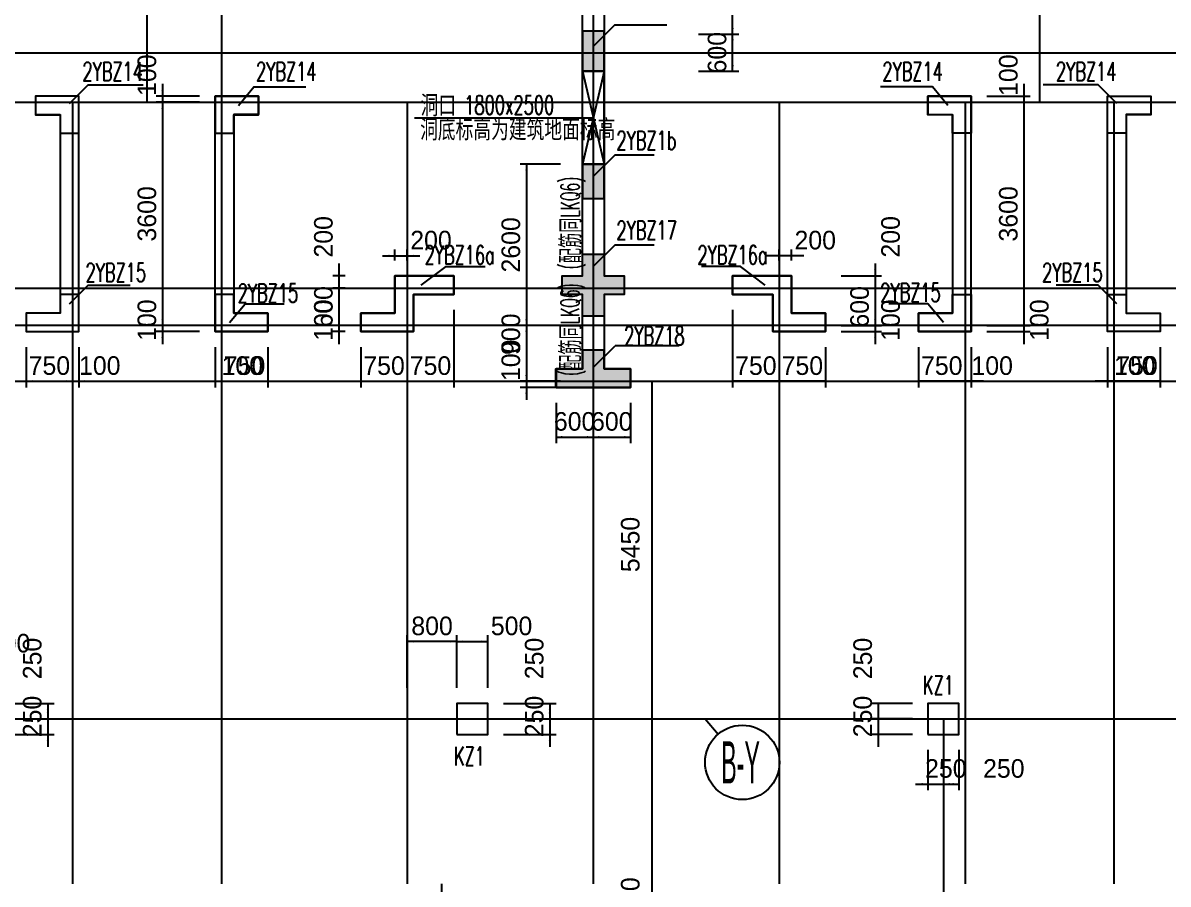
# Model space of a CAD drawing. Extents: x 387171 to 699106, y 11966 to 245688.
# Drawn here: x 556306 to 574785, y 210424 to 224318 of the extents above; entities that cross this region are included whole.
import ezdxf

# ---------------------------------------------------------------- set-up
doc = ezdxf.new("R2010")
doc.units = 0
doc.header["$LTSCALE"] = 100
doc.header["$MEASUREMENT"] = 0
for name, color, linetype in [('b边缘构件', 235, 'Continuous'), ('COLU', 7, 'Continuous'), ('DIM', 3, 'Continuous'), ('DOTE', 253, 'Continuous'), ('L-AXIS', 3, 'Continuous'), ('NUM', 7, 'Continuous'), ('Q-TEXT', 2, 'Continuous'), ('wall-主楼', 2, 'Continuous'), ('wall-开洞', 5, 'Continuous'), ('Y阴影', 254, 'Continuous'), ('剪力墙开洞', 5, 'Continuous'), ('小尺寸', 4, 'Continuous'), ('边缘构件标注', 1, 'Continuous')]:
    doc.layers.add(name, color=color, linetype=linetype)
doc.styles.add('hztxt', font='hztxt')
doc.styles.get("Standard").update_dxf_attribs({"font": 'standard'})
doc.dimstyles.get("Standard").update_dxf_attribs({"dimtxt": 300, "dimasz": 100, "dimexe": 100, "dimexo": 250, "dimgap": 100, "dimtad": 0, "dimtoh": 1, "dimdec": 0, "dimdsep": 46, "dimcen": 0.09, "dimclrt": 7, "dimadec": 0, "dimazin": 0, "dimtfac": 1, "dimtdec": 4, "dimtofl": 0, "dimtmove": 0, "dimatfit": 3, "dimfxl": 1, "dimtolj": 1, "dimtzin": 0, "dimarcsym": 0})

# ---------------------------------------------------------------- blocks, each defined once
blk = doc.blocks.new('*D814')
at = {"layer": 'L-AXIS', "color": 0, "linetype": 'ByBlock', "lineweight": -2}
for p, q in [((565446, 213088), (566558, 213088)), ((566458, 207088), (566458, 213088)), ((565446, 207088), (566558, 207088))]:
    blk.add_line(p, q, dxfattribs=at)
for points in [[(566458, 213088), (566474, 212988), (566441, 212988)], [(566458, 207088), (566441, 207188), (566474, 207188)]]:
    blk.add_solid(points, dxfattribs=at)
at = {"layer": 'L-AXIS', "color": 7, "linetype": 'Continuous', "lineweight": -2, "insert": (566108, 210088), "char_height": 300, "width": 770, "attachment_point": 5, "rotation": 90, "style": 'hztxt'}
blk.add_mtext('6000', dxfattribs=at)
blk = doc.blocks.new('_AXISO')
blk.add_circle((0, 0), 0.5)
blk = doc.blocks.new('*D404')
at = {"layer": 'L-AXIS', "color": 0, "linetype": 'ByBlock', "lineweight": -2}
for p, q in [((565446, 218538), (566558, 218538)), ((566458, 213088), (566458, 218538)), ((565446, 213088), (566558, 213088))]:
    blk.add_line(p, q, dxfattribs=at)
for points in [[(566458, 218538), (566474, 218438), (566441, 218438)], [(566458, 213088), (566441, 213188), (566474, 213188)]]:
    blk.add_solid(points, dxfattribs=at)
at = {"layer": 'L-AXIS', "color": 7, "linetype": 'Continuous', "lineweight": -2, "insert": (566108, 215903), "char_height": 300, "width": 785, "attachment_point": 5, "rotation": 90, "style": 'hztxt'}
blk.add_mtext('5450', dxfattribs=at)
blk = doc.blocks.new('*D2454')
at = {"layer": '小尺寸', "color": 0, "linetype": 'ByBlock', "lineweight": -2}
for p, q in [((564980, 222037), (564330, 222037)), ((564430, 222037), (564430, 219437)), ((564980, 219437), (564330, 219437))]:
    blk.add_line(p, q, dxfattribs=at)
for points in [[(564430, 222037), (564446, 221937), (564413, 221937)], [(564430, 219437), (564413, 219537), (564446, 219537)]]:
    blk.add_solid(points, dxfattribs=at)
at = {"layer": '小尺寸', "color": 7, "linetype": 'Continuous', "lineweight": -2, "insert": (564180, 220737), "char_height": 300, "width": 775, "attachment_point": 5, "rotation": 90, "style": 'hztxt'}
blk.add_mtext('2600', dxfattribs=at)
blk = doc.blocks.new('*D2023')
at = {"layer": '小尺寸', "color": 0, "linetype": 'ByBlock', "lineweight": -2}
for p, q in [((564980, 219437), (564330, 219437)), ((564430, 219437), (564430, 218537)), ((564980, 218537), (564330, 218537))]:
    blk.add_line(p, q, dxfattribs=at)
for points in [[(564430, 219437), (564446, 219337), (564413, 219337)], [(564430, 218537), (564413, 218637), (564446, 218637)]]:
    blk.add_solid(points, dxfattribs=at)
at = {"layer": '小尺寸', "color": 7, "linetype": 'Continuous', "lineweight": -2, "insert": (564180, 219295), "char_height": 300, "width": 556.67, "attachment_point": 5, "rotation": 90, "style": 'hztxt'}
blk.add_mtext('900', dxfattribs=at)
blk = doc.blocks.new('*D1569')
at = {"layer": '小尺寸', "color": 0, "linetype": 'ByBlock', "lineweight": -2}
for p, q in [((564908, 218187), (564908, 217537)), ((565508, 218187), (565508, 217537)), ((564908, 217637), (565508, 217637))]:
    blk.add_line(p, q, dxfattribs=at)
for points in [[(564908, 217637), (565008, 217654), (565008, 217620)], [(565508, 217637), (565408, 217620), (565408, 217654)]]:
    blk.add_solid(points, dxfattribs=at)
at = {"layer": '小尺寸', "color": 7, "linetype": 'Continuous', "lineweight": -2, "insert": (565208, 217887), "char_height": 300, "width": 556.67, "attachment_point": 5, "style": 'hztxt'}
blk.add_mtext('600', dxfattribs=at)
blk = doc.blocks.new('*D2750')
at = {"layer": '小尺寸', "color": 0, "linetype": 'ByBlock', "lineweight": -2}
for p, q in [((565508, 218187), (565508, 217537)), ((566108, 218187), (566108, 217537)), ((565508, 217637), (566108, 217637))]:
    blk.add_line(p, q, dxfattribs=at)
for points in [[(565508, 217637), (565608, 217654), (565608, 217620)], [(566108, 217637), (566008, 217620), (566008, 217654)]]:
    blk.add_solid(points, dxfattribs=at)
at = {"layer": '小尺寸', "color": 7, "linetype": 'Continuous', "lineweight": -2, "insert": (565808, 217887), "char_height": 300, "width": 556.67, "attachment_point": 5, "style": 'hztxt'}
blk.add_mtext('600', dxfattribs=at)
blk = doc.blocks.new('*D27')
at = {"layer": '小尺寸', "color": 0, "linetype": 'ByBlock', "lineweight": -2}
for p, q in [((567208, 224137), (567858, 224137)), ((567758, 223537), (567758, 224137)), ((567208, 223537), (567858, 223537))]:
    blk.add_line(p, q, dxfattribs=at)
for points in [[(567758, 224137), (567775, 224037), (567741, 224037)], [(567758, 223537), (567741, 223637), (567775, 223637)]]:
    blk.add_solid(points, dxfattribs=at)
at = {"layer": '小尺寸', "color": 7, "linetype": 'Continuous', "lineweight": -2, "insert": (567508, 223837), "char_height": 300, "width": 556.67, "attachment_point": 5, "rotation": 90, "style": 'hztxt'}
blk.add_mtext('600', dxfattribs=at)
blk = doc.blocks.new('*D2996')
at = {"layer": '小尺寸', "color": 0, "linetype": 'ByBlock', "lineweight": -2}
for p, q in [((567208, 227437), (567858, 227437)), ((567758, 224137), (567758, 227437)), ((567208, 224137), (567858, 224137))]:
    blk.add_line(p, q, dxfattribs=at)
for points in [[(567758, 227437), (567775, 227337), (567741, 227337)], [(567758, 224137), (567741, 224237), (567775, 224237)]]:
    blk.add_solid(points, dxfattribs=at)
at = {"layer": '小尺寸', "color": 7, "linetype": 'Continuous', "lineweight": -2, "insert": (567508, 225787), "char_height": 300, "width": 780, "attachment_point": 5, "rotation": 90, "style": 'hztxt'}
blk.add_mtext('3300', dxfattribs=at)
blk = doc.blocks.new('*D2554')
at = {"layer": '小尺寸', "color": 0, "linetype": 'ByBlock', "lineweight": -2}
for p, q in [((561406, 220437), (561406, 219837)), ((561508, 220237), (561306, 220237)), ((561508, 220037), (561306, 220037))]:
    blk.add_line(p, q, dxfattribs=at)
for points in [[(561406, 220237), (561389, 220337), (561423, 220337)], [(561406, 220037), (561423, 219937), (561389, 219937)]]:
    blk.add_solid(points, dxfattribs=at)
at = {"layer": '小尺寸', "color": 7, "linetype": 'Continuous', "lineweight": -2, "insert": (561156, 220867), "char_height": 300, "width": 566.67, "attachment_point": 5, "rotation": 90, "style": 'hztxt'}
blk.add_mtext('200', dxfattribs=at)
blk = doc.blocks.new('*D2136')
at = {"layer": '小尺寸', "color": 0, "linetype": 'ByBlock', "lineweight": -2}
for p, q in [((561406, 219637), (561406, 219137)), ((561508, 219437), (561306, 219437)), ((561508, 219337), (561306, 219337))]:
    blk.add_line(p, q, dxfattribs=at)
for points in [[(561406, 219437), (561389, 219537), (561423, 219537)], [(561406, 219337), (561423, 219237), (561389, 219237)]]:
    blk.add_solid(points, dxfattribs=at)
at = {"layer": '小尺寸', "color": 7, "linetype": 'Continuous', "lineweight": -2, "insert": (561156, 219523), "char_height": 300, "width": 476.67, "attachment_point": 5, "rotation": 90, "style": 'hztxt'}
blk.add_mtext('100', dxfattribs=at)
blk = doc.blocks.new('*D907')
at = {"layer": '小尺寸', "color": 0, "linetype": 'ByBlock', "lineweight": -2}
for p, q in [((558558, 223337), (558558, 222837)), ((559158, 223137), (558458, 223137)), ((559158, 223037), (558458, 223037))]:
    blk.add_line(p, q, dxfattribs=at)
for points in [[(558558, 223137), (558541, 223237), (558575, 223237)], [(558558, 223037), (558575, 222937), (558541, 222937)]]:
    blk.add_solid(points, dxfattribs=at)
at = {"layer": '小尺寸', "color": 7, "linetype": 'Continuous', "lineweight": -2, "insert": (558308, 223475), "char_height": 300, "width": 476.67, "attachment_point": 5, "rotation": 90, "style": 'hztxt'}
blk.add_mtext('100', dxfattribs=at)
blk = doc.blocks.new('*D822')
at = {"layer": '小尺寸', "color": 0, "linetype": 'ByBlock', "lineweight": -2}
for p, q in [((558558, 219637), (558558, 219137)), ((559158, 219437), (558458, 219437)), ((559158, 219337), (558458, 219337))]:
    blk.add_line(p, q, dxfattribs=at)
for points in [[(558558, 219437), (558541, 219537), (558575, 219537)], [(558558, 219337), (558575, 219237), (558541, 219237)]]:
    blk.add_solid(points, dxfattribs=at)
at = {"layer": '小尺寸', "color": 7, "linetype": 'Continuous', "lineweight": -2, "insert": (558308, 219523), "char_height": 300, "width": 476.67, "attachment_point": 5, "rotation": 90, "style": 'hztxt'}
blk.add_mtext('100', dxfattribs=at)
blk = doc.blocks.new('*D1503')
at = {"layer": '小尺寸', "color": 0, "linetype": 'ByBlock', "lineweight": -2}
for p, q in [((562308, 220487), (562308, 220662)), ((562508, 220487), (562508, 220662)), ((562108, 220562), (562708, 220562))]:
    blk.add_line(p, q, dxfattribs=at)
for points in [[(562308, 220562), (562208, 220545), (562208, 220578)], [(562508, 220562), (562608, 220578), (562608, 220545)]]:
    blk.add_solid(points, dxfattribs=at)
at = {"layer": '小尺寸', "color": 7, "linetype": 'Continuous', "lineweight": -2, "insert": (562891, 220812), "char_height": 300, "width": 566.67, "attachment_point": 5, "rotation": 360, "style": 'hztxt'}
blk.add_mtext('200', dxfattribs=at)
blk = doc.blocks.new('*D974')
at = {"layer": '小尺寸', "color": 0, "linetype": 'ByBlock', "lineweight": -2}
for p, q in [((559158, 223037), (558458, 223037)), ((558558, 223037), (558558, 219437)), ((559158, 219437), (558458, 219437))]:
    blk.add_line(p, q, dxfattribs=at)
for points in [[(558558, 223037), (558575, 222937), (558541, 222937)], [(558558, 219437), (558541, 219537), (558575, 219537)]]:
    blk.add_solid(points, dxfattribs=at)
at = {"layer": '小尺寸', "color": 7, "linetype": 'Continuous', "lineweight": -2, "insert": (558308, 221237), "char_height": 300, "width": 775, "attachment_point": 5, "rotation": 90, "style": 'hztxt'}
blk.add_mtext('3600', dxfattribs=at)
blk = doc.blocks.new('*D118')
at = {"layer": '小尺寸', "color": 0, "linetype": 'ByBlock', "lineweight": -2}
for p, q in [((564430, 218737), (564430, 218237)), ((564980, 218537), (564330, 218537)), ((564980, 218437), (564330, 218437))]:
    blk.add_line(p, q, dxfattribs=at)
for points in [[(564430, 218537), (564413, 218637), (564446, 218637)], [(564430, 218437), (564446, 218337), (564413, 218337)]]:
    blk.add_solid(points, dxfattribs=at)
at = {"layer": '小尺寸', "color": 7, "linetype": 'Continuous', "lineweight": -2, "insert": (564180, 218875), "char_height": 300, "width": 476.67, "attachment_point": 5, "rotation": 90, "style": 'hztxt'}
blk.add_mtext('100', dxfattribs=at)
blk = doc.blocks.new('*D2190')
at = {"layer": '小尺寸', "color": 0, "linetype": 'ByBlock', "lineweight": -2}
for p, q in [((561508, 220037), (561306, 220037)), ((561406, 220037), (561406, 219437)), ((561508, 219437), (561306, 219437))]:
    blk.add_line(p, q, dxfattribs=at)
for points in [[(561406, 220037), (561423, 219937), (561389, 219937)], [(561406, 219437), (561389, 219537), (561423, 219537)]]:
    blk.add_solid(points, dxfattribs=at)
at = {"layer": '小尺寸', "color": 7, "linetype": 'Continuous', "lineweight": -2, "insert": (561156, 219737), "char_height": 300, "width": 556.67, "attachment_point": 5, "rotation": 90, "style": 'hztxt'}
blk.add_mtext('600', dxfattribs=at)
blk = doc.blocks.new('*D1033')
at = {"layer": '小尺寸', "color": 0, "linetype": 'ByBlock', "lineweight": -2}
for p, q in [((560258, 219087), (560258, 218437)), ((559508, 218944), (559508, 218437)), ((559508, 218537), (560258, 218537))]:
    blk.add_line(p, q, dxfattribs=at)
for points in [[(559508, 218537), (559608, 218554), (559608, 218520)], [(560258, 218537), (560158, 218520), (560158, 218554)]]:
    blk.add_solid(points, dxfattribs=at)
at = {"layer": '小尺寸', "color": 7, "linetype": 'Continuous', "lineweight": -2, "insert": (559883, 218787), "char_height": 300, "width": 566.67, "attachment_point": 5, "rotation": 360, "style": 'hztxt'}
blk.add_mtext('750', dxfattribs=at)
blk = doc.blocks.new('*D608')
at = {"layer": '小尺寸', "color": 0, "linetype": 'ByBlock', "lineweight": -2}
for p, q in [((556358, 219087), (556358, 218438)), ((557108, 218957), (557108, 218438)), ((556358, 218538), (557108, 218538))]:
    blk.add_line(p, q, dxfattribs=at)
for points in [[(556358, 218538), (556458, 218555), (556458, 218521)], [(557108, 218538), (557008, 218521), (557008, 218555)]]:
    blk.add_solid(points, dxfattribs=at)
at = {"layer": '小尺寸', "color": 7, "linetype": 'Continuous', "lineweight": -2, "insert": (556733, 218788), "char_height": 300, "width": 566.67, "attachment_point": 5, "rotation": 360, "style": 'hztxt'}
blk.add_mtext('750', dxfattribs=at)
blk = doc.blocks.new('*D569')
at = {"layer": '小尺寸', "color": 0, "linetype": 'ByBlock', "lineweight": -2}
for p, q in [((557208, 219087), (557208, 218438)), ((557108, 218957), (557108, 218438)), ((556908, 218538), (557408, 218538))]:
    blk.add_line(p, q, dxfattribs=at)
for points in [[(557108, 218538), (557008, 218521), (557008, 218555)], [(557208, 218538), (557308, 218555), (557308, 218521)]]:
    blk.add_solid(points, dxfattribs=at)
at = {"layer": '小尺寸', "color": 7, "linetype": 'Continuous', "lineweight": -2, "insert": (557546, 218788), "char_height": 300, "width": 476.67, "attachment_point": 5, "rotation": 360, "style": 'hztxt'}
blk.add_mtext('100', dxfattribs=at)
blk = doc.blocks.new('*D147')
at = {"layer": '小尺寸', "color": 0, "linetype": 'ByBlock', "lineweight": -2}
for p, q in [((559408, 219087), (559408, 218437)), ((559208, 218537), (559708, 218537)), ((559508, 218563), (559508, 218437))]:
    blk.add_line(p, q, dxfattribs=at)
for points in [[(559408, 218537), (559308, 218520), (559308, 218553)], [(559508, 218537), (559608, 218553), (559608, 218520)]]:
    blk.add_solid(points, dxfattribs=at)
at = {"layer": '小尺寸', "color": 7, "linetype": 'Continuous', "lineweight": -2, "insert": (559846, 218787), "char_height": 300, "width": 476.67, "attachment_point": 5, "rotation": 360, "style": 'hztxt'}
blk.add_mtext('100', dxfattribs=at)
blk = doc.blocks.new('*D2278')
at = {"layer": '小尺寸', "color": 0, "linetype": 'ByBlock', "lineweight": -2}
for p, q in [((562508, 219787), (562508, 218437)), ((561758, 219087), (561758, 218437)), ((561758, 218537), (562508, 218537))]:
    blk.add_line(p, q, dxfattribs=at)
for points in [[(561758, 218537), (561858, 218553), (561858, 218520)], [(562508, 218537), (562408, 218520), (562408, 218553)]]:
    blk.add_solid(points, dxfattribs=at)
at = {"layer": '小尺寸', "color": 7, "linetype": 'Continuous', "lineweight": -2, "insert": (562133, 218787), "char_height": 300, "width": 566.67, "attachment_point": 5, "rotation": 360, "style": 'hztxt'}
blk.add_mtext('750', dxfattribs=at)
blk = doc.blocks.new('*D1838')
at = {"layer": '小尺寸', "color": 0, "linetype": 'ByBlock', "lineweight": -2}
for p, q in [((562508, 219787), (562508, 218437)), ((563258, 219687), (563258, 218437)), ((562508, 218537), (563258, 218537))]:
    blk.add_line(p, q, dxfattribs=at)
for points in [[(562508, 218537), (562608, 218553), (562608, 218520)], [(563258, 218537), (563158, 218520), (563158, 218553)]]:
    blk.add_solid(points, dxfattribs=at)
at = {"layer": '小尺寸', "color": 7, "linetype": 'Continuous', "lineweight": -2, "insert": (562883, 218787), "char_height": 300, "width": 566.67, "attachment_point": 5, "rotation": 360, "style": 'hztxt'}
blk.add_mtext('750', dxfattribs=at)
blk = doc.blocks.new('*D2818')
at = {"layer": '小尺寸', "color": 0, "linetype": 'ByBlock', "lineweight": -2}
for p, q in [((570058, 220437), (570058, 219837)), ((569508, 220237), (570158, 220237)), ((569508, 220037), (570158, 220037))]:
    blk.add_line(p, q, dxfattribs=at)
for points in [[(570058, 220237), (570041, 220337), (570075, 220337)], [(570058, 220037), (570075, 219937), (570041, 219937)]]:
    blk.add_solid(points, dxfattribs=at)
at = {"layer": '小尺寸', "color": 7, "linetype": 'Continuous', "lineweight": -2, "insert": (570308, 220867), "char_height": 300, "width": 566.67, "attachment_point": 5, "rotation": 90, "style": 'hztxt'}
blk.add_mtext('200', dxfattribs=at)
blk = doc.blocks.new('*D2416')
at = {"layer": '小尺寸', "color": 0, "linetype": 'ByBlock', "lineweight": -2}
for p, q in [((570058, 219637), (570058, 219137)), ((569508, 219437), (570158, 219437)), ((569508, 219337), (570158, 219337))]:
    blk.add_line(p, q, dxfattribs=at)
for points in [[(570058, 219437), (570041, 219537), (570075, 219537)], [(570058, 219337), (570075, 219237), (570041, 219237)]]:
    blk.add_solid(points, dxfattribs=at)
at = {"layer": '小尺寸', "color": 7, "linetype": 'Continuous', "lineweight": -2, "insert": (570308, 219523), "char_height": 300, "width": 476.67, "attachment_point": 5, "rotation": 90, "style": 'hztxt'}
blk.add_mtext('100', dxfattribs=at)
blk = doc.blocks.new('*D2743')
at = {"layer": '小尺寸', "color": 0, "linetype": 'ByBlock', "lineweight": -2}
for p, q in [((572458, 223337), (572458, 222837)), ((571858, 223137), (572558, 223137)), ((571858, 223037), (572558, 223037))]:
    blk.add_line(p, q, dxfattribs=at)
for points in [[(572458, 223137), (572441, 223237), (572475, 223237)], [(572458, 223037), (572475, 222937), (572441, 222937)]]:
    blk.add_solid(points, dxfattribs=at)
at = {"layer": '小尺寸', "color": 7, "linetype": 'Continuous', "lineweight": -2, "insert": (572208, 223475), "char_height": 300, "width": 476.67, "attachment_point": 5, "rotation": 90, "style": 'hztxt'}
blk.add_mtext('100', dxfattribs=at)
blk = doc.blocks.new('*D2354')
at = {"layer": '小尺寸', "color": 0, "linetype": 'ByBlock', "lineweight": -2}
for p, q in [((572458, 219637), (572458, 219137)), ((571858, 219437), (572558, 219437)), ((571858, 219337), (572558, 219337))]:
    blk.add_line(p, q, dxfattribs=at)
for points in [[(572458, 219437), (572441, 219537), (572475, 219537)], [(572458, 219337), (572475, 219237), (572441, 219237)]]:
    blk.add_solid(points, dxfattribs=at)
at = {"layer": '小尺寸', "color": 7, "linetype": 'Continuous', "lineweight": -2, "insert": (572708, 219523), "char_height": 300, "width": 476.67, "attachment_point": 5, "rotation": 90, "style": 'hztxt'}
blk.add_mtext('100', dxfattribs=at)
blk = doc.blocks.new('*D0')
at = {"layer": '小尺寸', "color": 0, "linetype": 'ByBlock', "lineweight": -2}
for p, q in [((568508, 220487), (568508, 220662)), ((568708, 220487), (568708, 220662)), ((568908, 220562), (568308, 220562))]:
    blk.add_line(p, q, dxfattribs=at)
for points in [[(568508, 220562), (568408, 220545), (568408, 220578)], [(568708, 220562), (568808, 220578), (568808, 220545)]]:
    blk.add_solid(points, dxfattribs=at)
at = {"layer": '小尺寸', "color": 7, "linetype": 'Continuous', "lineweight": -2, "insert": (569091, 220812), "char_height": 300, "width": 566.67, "attachment_point": 5, "rotation": 360, "style": 'hztxt'}
blk.add_mtext('200', dxfattribs=at)
blk = doc.blocks.new('*D2985')
at = {"layer": '小尺寸', "color": 0, "linetype": 'ByBlock', "lineweight": -2}
for p, q in [((571858, 223037), (572558, 223037)), ((572458, 223037), (572458, 219437)), ((571858, 219437), (572558, 219437))]:
    blk.add_line(p, q, dxfattribs=at)
for points in [[(572458, 223037), (572475, 222937), (572441, 222937)], [(572458, 219437), (572441, 219537), (572475, 219537)]]:
    blk.add_solid(points, dxfattribs=at)
at = {"layer": '小尺寸', "color": 7, "linetype": 'Continuous', "lineweight": -2, "insert": (572208, 221237), "char_height": 300, "width": 775, "attachment_point": 5, "rotation": 90, "style": 'hztxt'}
blk.add_mtext('3600', dxfattribs=at)
blk = doc.blocks.new('*D1623')
at = {"layer": '小尺寸', "color": 0, "linetype": 'ByBlock', "lineweight": -2}
for p, q in [((569508, 220037), (570158, 220037)), ((570058, 220037), (570058, 219437)), ((569508, 219437), (570158, 219437))]:
    blk.add_line(p, q, dxfattribs=at)
for points in [[(570058, 220037), (570075, 219937), (570041, 219937)], [(570058, 219437), (570041, 219537), (570075, 219537)]]:
    blk.add_solid(points, dxfattribs=at)
at = {"layer": '小尺寸', "color": 7, "linetype": 'Continuous', "lineweight": -2, "insert": (569808, 219737), "char_height": 300, "width": 556.67, "attachment_point": 5, "rotation": 90, "style": 'hztxt'}
blk.add_mtext('600', dxfattribs=at)
blk = doc.blocks.new('*D2551')
at = {"layer": '小尺寸', "color": 0, "linetype": 'ByBlock', "lineweight": -2}
for p, q in [((570758, 219087), (570758, 218437)), ((571508, 218944), (571508, 218437)), ((571508, 218537), (570758, 218537))]:
    blk.add_line(p, q, dxfattribs=at)
for points in [[(570758, 218537), (570858, 218554), (570858, 218520)], [(571508, 218537), (571408, 218520), (571408, 218554)]]:
    blk.add_solid(points, dxfattribs=at)
at = {"layer": '小尺寸', "color": 7, "linetype": 'Continuous', "lineweight": -2, "insert": (571133, 218787), "char_height": 300, "width": 566.67, "attachment_point": 5, "rotation": 360, "style": 'hztxt'}
blk.add_mtext('750', dxfattribs=at)
blk = doc.blocks.new('*D2116')
at = {"layer": '小尺寸', "color": 0, "linetype": 'ByBlock', "lineweight": -2}
for p, q in [((574658, 219087), (574658, 218438)), ((573908, 218957), (573908, 218438)), ((574658, 218538), (573908, 218538))]:
    blk.add_line(p, q, dxfattribs=at)
for points in [[(573908, 218538), (574008, 218555), (574008, 218521)], [(574658, 218538), (574558, 218521), (574558, 218555)]]:
    blk.add_solid(points, dxfattribs=at)
at = {"layer": '小尺寸', "color": 7, "linetype": 'Continuous', "lineweight": -2, "insert": (574283, 218788), "char_height": 300, "width": 566.67, "attachment_point": 5, "rotation": 360, "style": 'hztxt'}
blk.add_mtext('750', dxfattribs=at)
blk = doc.blocks.new('*D2068')
at = {"layer": '小尺寸', "color": 0, "linetype": 'ByBlock', "lineweight": -2}
for p, q in [((573808, 219087), (573808, 218438)), ((573908, 218957), (573908, 218438)), ((574108, 218538), (573608, 218538))]:
    blk.add_line(p, q, dxfattribs=at)
for points in [[(573808, 218538), (573708, 218521), (573708, 218555)], [(573908, 218538), (574008, 218555), (574008, 218521)]]:
    blk.add_solid(points, dxfattribs=at)
at = {"layer": '小尺寸', "color": 7, "linetype": 'Continuous', "lineweight": -2, "insert": (574246, 218788), "char_height": 300, "width": 476.67, "attachment_point": 5, "rotation": 360, "style": 'hztxt'}
blk.add_mtext('100', dxfattribs=at)
blk = doc.blocks.new('*D1643')
at = {"layer": '小尺寸', "color": 0, "linetype": 'ByBlock', "lineweight": -2}
for p, q in [((571608, 219087), (571608, 218437)), ((571808, 218537), (571308, 218537)), ((571508, 218563), (571508, 218437))]:
    blk.add_line(p, q, dxfattribs=at)
for points in [[(571508, 218537), (571408, 218520), (571408, 218553)], [(571608, 218537), (571708, 218553), (571708, 218520)]]:
    blk.add_solid(points, dxfattribs=at)
at = {"layer": '小尺寸', "color": 7, "linetype": 'Continuous', "lineweight": -2, "insert": (571946, 218787), "char_height": 300, "width": 476.67, "attachment_point": 5, "rotation": 360, "style": 'hztxt'}
blk.add_mtext('100', dxfattribs=at)
blk = doc.blocks.new('*D38')
at = {"layer": '小尺寸', "color": 0, "linetype": 'ByBlock', "lineweight": -2}
for p, q in [((568508, 219787), (568508, 218437)), ((569258, 219087), (569258, 218437)), ((569258, 218537), (568508, 218537))]:
    blk.add_line(p, q, dxfattribs=at)
for points in [[(568508, 218537), (568608, 218553), (568608, 218520)], [(569258, 218537), (569158, 218520), (569158, 218553)]]:
    blk.add_solid(points, dxfattribs=at)
at = {"layer": '小尺寸', "color": 7, "linetype": 'Continuous', "lineweight": -2, "insert": (568883, 218787), "char_height": 300, "width": 566.67, "attachment_point": 5, "rotation": 360, "style": 'hztxt'}
blk.add_mtext('750', dxfattribs=at)
blk = doc.blocks.new('*D2995')
at = {"layer": '小尺寸', "color": 0, "linetype": 'ByBlock', "lineweight": -2}
for p, q in [((568508, 219787), (568508, 218437)), ((567758, 219687), (567758, 218437)), ((568508, 218537), (567758, 218537))]:
    blk.add_line(p, q, dxfattribs=at)
for points in [[(567758, 218537), (567858, 218553), (567858, 218520)], [(568508, 218537), (568408, 218520), (568408, 218553)]]:
    blk.add_solid(points, dxfattribs=at)
at = {"layer": '小尺寸', "color": 7, "linetype": 'Continuous', "lineweight": -2, "insert": (568133, 218787), "char_height": 300, "width": 566.67, "attachment_point": 5, "rotation": 360, "style": 'hztxt'}
blk.add_mtext('750', dxfattribs=at)
blk = doc.blocks.new('*D755')
at = {"layer": 'DIM', "color": 0, "linetype": 'ByBlock', "lineweight": -2}
for p, q in [((570658, 213338), (570008, 213338)), ((570108, 213338), (570108, 213088)), ((570658, 213088), (570008, 213088))]:
    blk.add_line(p, q, dxfattribs=at)
for points in [[(570108, 213338), (570125, 213238), (570091, 213238)], [(570108, 213088), (570091, 213188), (570125, 213188)]]:
    blk.add_solid(points, dxfattribs=at)
at = {"layer": 'DIM', "color": 7, "linetype": 'Continuous', "lineweight": -2, "insert": (569858, 214064), "char_height": 300, "width": 566.67, "attachment_point": 5, "rotation": 90, "style": 'hztxt'}
blk.add_mtext('250', dxfattribs=at)
blk = doc.blocks.new('*D362')
at = {"layer": 'DIM', "color": 0, "linetype": 'ByBlock', "lineweight": -2}
for p, q in [((570108, 213288), (570108, 212638)), ((570658, 213088), (570008, 213088)), ((570658, 212838), (570008, 212838))]:
    blk.add_line(p, q, dxfattribs=at)
for points in [[(570108, 213088), (570091, 213188), (570125, 213188)], [(570108, 212838), (570125, 212738), (570091, 212738)]]:
    blk.add_solid(points, dxfattribs=at)
at = {"layer": 'DIM', "color": 7, "linetype": 'Continuous', "lineweight": -2, "insert": (569858, 213128), "char_height": 300, "width": 566.67, "attachment_point": 5, "rotation": 90, "style": 'hztxt'}
blk.add_mtext('250', dxfattribs=at)
blk = doc.blocks.new('*D2909')
at = {"layer": 'DIM', "color": 0, "linetype": 'ByBlock', "lineweight": -2}
for p, q in [((570908, 212588), (570908, 211938)), ((571158, 212588), (571158, 211938)), ((570708, 212038), (571358, 212038))]:
    blk.add_line(p, q, dxfattribs=at)
for points in [[(570908, 212038), (570808, 212021), (570808, 212055)], [(571158, 212038), (571258, 212055), (571258, 212021)]]:
    blk.add_solid(points, dxfattribs=at)
at = {"layer": 'DIM', "color": 7, "linetype": 'Continuous', "lineweight": -2, "insert": (571198, 212288), "char_height": 300, "width": 566.67, "attachment_point": 5, "style": 'hztxt'}
blk.add_mtext('250', dxfattribs=at)
blk = doc.blocks.new('*D2866')
at = {"layer": 'DIM', "color": 0, "linetype": 'ByBlock', "lineweight": -2}
for p, q in [((571158, 212588), (571158, 211938)), ((571408, 212588), (571408, 211938)), ((571158, 212038), (571408, 212038))]:
    blk.add_line(p, q, dxfattribs=at)
for points in [[(571158, 212038), (571258, 212055), (571258, 212021)], [(571408, 212038), (571308, 212021), (571308, 212055)]]:
    blk.add_solid(points, dxfattribs=at)
at = {"layer": 'DIM', "color": 7, "linetype": 'Continuous', "lineweight": -2, "insert": (572134, 212288), "char_height": 300, "width": 566.67, "attachment_point": 5, "style": 'hztxt'}
blk.add_mtext('250', dxfattribs=at)
blk = doc.blocks.new('*D639')
at = {"layer": 'DIM', "color": 0, "linetype": 'ByBlock', "lineweight": -2}
for p, q in [((563308, 213588), (563308, 214438)), ((563808, 213588), (563808, 214438)), ((563308, 214338), (563808, 214338))]:
    blk.add_line(p, q, dxfattribs=at)
for points in [[(563308, 214338), (563408, 214355), (563408, 214321)], [(563808, 214338), (563708, 214321), (563708, 214355)]]:
    blk.add_solid(points, dxfattribs=at)
at = {"layer": 'DIM', "color": 7, "linetype": 'Continuous', "lineweight": -2, "insert": (564191, 214588), "char_height": 300, "width": 566.67, "attachment_point": 5, "style": 'hztxt'}
blk.add_mtext('500', dxfattribs=at)
blk = doc.blocks.new('*D233')
at = {"layer": 'DIM', "color": 0, "linetype": 'ByBlock', "lineweight": -2}
for p, q in [((564058, 213338), (564908, 213338)), ((564808, 213338), (564808, 213088)), ((564058, 213088), (564908, 213088))]:
    blk.add_line(p, q, dxfattribs=at)
for points in [[(564808, 213338), (564825, 213238), (564791, 213238)], [(564808, 213088), (564791, 213188), (564825, 213188)]]:
    blk.add_solid(points, dxfattribs=at)
at = {"layer": 'DIM', "color": 7, "linetype": 'Continuous', "lineweight": -2, "insert": (564558, 214064), "char_height": 300, "width": 566.67, "attachment_point": 5, "rotation": 90, "style": 'hztxt'}
blk.add_mtext('250', dxfattribs=at)
blk = doc.blocks.new('*D2808')
at = {"layer": 'DIM', "color": 0, "linetype": 'ByBlock', "lineweight": -2}
for p, q in [((564808, 213288), (564808, 212638)), ((564058, 213088), (564908, 213088)), ((564058, 212838), (564908, 212838))]:
    blk.add_line(p, q, dxfattribs=at)
for points in [[(564808, 213088), (564791, 213188), (564825, 213188)], [(564808, 212838), (564825, 212738), (564791, 212738)]]:
    blk.add_solid(points, dxfattribs=at)
at = {"layer": 'DIM', "color": 7, "linetype": 'Continuous', "lineweight": -2, "insert": (564558, 213128), "char_height": 300, "width": 566.67, "attachment_point": 5, "rotation": 90, "style": 'hztxt'}
blk.add_mtext('250', dxfattribs=at)
blk = doc.blocks.new('*D2761')
at = {"layer": 'DIM', "color": 0, "linetype": 'ByBlock', "lineweight": -2}
for p, q in [((555208, 213588), (555208, 214159)), ((555208, 214059), (555708, 214059)), ((555708, 213588), (555708, 214159))]:
    blk.add_line(p, q, dxfattribs=at)
for points in [[(555208, 214059), (555308, 214076), (555308, 214042)], [(555708, 214059), (555608, 214042), (555608, 214076)]]:
    blk.add_solid(points, dxfattribs=at)
at = {"layer": 'DIM', "color": 7, "linetype": 'Continuous', "lineweight": -2, "insert": (556091, 214309), "char_height": 300, "width": 566.67, "attachment_point": 5, "style": 'hztxt'}
blk.add_mtext('500', dxfattribs=at)
blk = doc.blocks.new('*D2365')
at = {"layer": 'DIM', "color": 0, "linetype": 'ByBlock', "lineweight": -2}
for p, q in [((555958, 213338), (556808, 213338)), ((556708, 213338), (556708, 213088)), ((555958, 213088), (556808, 213088))]:
    blk.add_line(p, q, dxfattribs=at)
for points in [[(556708, 213338), (556725, 213238), (556691, 213238)], [(556708, 213088), (556691, 213188), (556725, 213188)]]:
    blk.add_solid(points, dxfattribs=at)
at = {"layer": 'DIM', "color": 7, "linetype": 'Continuous', "lineweight": -2, "insert": (556458, 214064), "char_height": 300, "width": 566.67, "attachment_point": 5, "rotation": 90, "style": 'hztxt'}
blk.add_mtext('250', dxfattribs=at)
blk = doc.blocks.new('*D1920')
at = {"layer": 'DIM', "color": 0, "linetype": 'ByBlock', "lineweight": -2}
for p, q in [((556708, 213288), (556708, 212638)), ((555958, 213088), (556808, 213088)), ((555958, 212838), (556808, 212838))]:
    blk.add_line(p, q, dxfattribs=at)
for points in [[(556708, 213088), (556691, 213188), (556725, 213188)], [(556708, 212838), (556725, 212738), (556691, 212738)]]:
    blk.add_solid(points, dxfattribs=at)
at = {"layer": 'DIM', "color": 7, "linetype": 'Continuous', "lineweight": -2, "insert": (556458, 213128), "char_height": 300, "width": 566.67, "attachment_point": 5, "rotation": 90, "style": 'hztxt'}
blk.add_mtext('250', dxfattribs=at)
blk = doc.blocks.new('*D1534')
at = {"layer": 'DIM', "color": 0, "linetype": 'ByBlock', "lineweight": -2}
for p, q in [((562508, 213588), (562508, 214438)), ((563308, 213588), (563308, 214438)), ((563308, 214338), (562508, 214338))]:
    blk.add_line(p, q, dxfattribs=at)
for points in [[(562508, 214338), (562608, 214355), (562608, 214321)], [(563308, 214338), (563208, 214321), (563208, 214355)]]:
    blk.add_solid(points, dxfattribs=at)
at = {"layer": 'DIM', "color": 7, "linetype": 'Continuous', "lineweight": -2, "insert": (562908, 214588), "char_height": 300, "width": 566.67, "attachment_point": 5, "style": 'hztxt'}
blk.add_mtext('800', dxfattribs=at)

msp = doc.modelspace()

# ---------------------------------------------------------------- hatches: boundary and pattern name
at = {"layer": 'Y阴影'}
for points in [[(565333.1, 224187.2), (565333.1, 223536.9), (565683.1, 223536.9), (565683.1, 224187.2)], [(565333.1, 222036.9), (565333.1, 221486.6), (565683.1, 221486.6), (565683.1, 222036.9)], [(565333.1, 219586.9), (565333.1, 219936.9), (565008.1, 219936.9), (565008.1, 220236.9), (565333.1, 220236.9), (565333.1, 220586.9), (565683.1, 220586.9), (565683.1, 220236.9), (566008.1, 220236.9), (566008.1, 219936.9), (565683.1, 219936.9), (565683.1, 219586.9)], [(565682.9, 218737.9), (565683.1, 219036.9), (565333.1, 219036.9), (565332.9, 218737.9), (564907.9, 218737.9), (564908.1, 218436.9), (566108.1, 218436.9), (566107.9, 218737.9)]]:
    msp.add_hatch(color=256, dxfattribs=at).paths.add_polyline_path(points, flags=0)
h = msp.add_hatch(dxfattribs=at)
h.set_pattern_fill('ANSI31', color=256, scale=25, style=0)
h.set_pattern_definition([])
h.paths.add_polyline_path([(556508.1, 223136.9), (556508.1, 222836.9), (556908.1, 222836.9), (556908.1, 222536.9), (557208.1, 222536.9), (557208.1, 223136.9)], flags=0)
h = msp.add_hatch(dxfattribs=at)
h.set_pattern_fill('ANSI31', color=256, scale=25, style=0)
h.set_pattern_definition([])
h.paths.add_polyline_path([(559408.1, 223136.9), (559408.1, 222536.9), (559708.1, 222536.9), (559708.1, 222836.9), (560108.1, 222836.9), (560108.1, 223136.9)], flags=0)
h = msp.add_hatch(dxfattribs=at)
h.set_pattern_fill('ANSI31', color=256, scale=25, style=0)
h.set_pattern_definition([])
h.paths.add_polyline_path([(571608.1, 223136.9), (571608.1, 222536.9), (571308.1, 222536.9), (571308.1, 222836.9), (570908.1, 222836.9), (570908.1, 223136.9)], flags=0)
h = msp.add_hatch(dxfattribs=at)
h.set_pattern_fill('ANSI31', color=256, scale=25, style=0)
h.set_pattern_definition([])
h.paths.add_polyline_path([(574508.1, 223136.9), (574508.1, 222836.9), (574108.1, 222836.9), (574108.1, 222536.9), (573808.1, 222536.9), (573808.1, 223136.9)], flags=0)
h = msp.add_hatch(dxfattribs=at)
h.set_pattern_fill('ANSI31', color=256, scale=25, style=0)
h.set_pattern_definition([])
h.paths.add_polyline_path([(561758.1, 219636.9), (561758.1, 219336.9), (562608.1, 219336.9), (562608.1, 219936.9), (563258.1, 219936.9), (563258.1, 220236.9), (562308.1, 220236.9), (562308.1, 219636.9)], flags=0)
h = msp.add_hatch(dxfattribs=at)
h.set_pattern_fill('ANSI31', color=256, scale=25, style=0)
h.set_pattern_definition([])
h.paths.add_polyline_path([(569258.1, 219636.9), (569258.1, 219336.9), (568408.1, 219336.9), (568408.1, 219936.9), (567758.1, 219936.9), (567758.1, 220236.9), (568708.1, 220236.9), (568708.1, 219636.9)], flags=0)
h = msp.add_hatch(dxfattribs=at)
h.set_pattern_fill('ANSI31', color=256, scale=25, style=0)
h.set_pattern_definition([])
h.paths.add_polyline_path([(556358.1, 219636.9), (556358.1, 219336.9), (557208.1, 219336.9), (557208.1, 219936.9), (556908.1, 219936.9), (556908.1, 219636.9)], flags=0)
h = msp.add_hatch(dxfattribs=at)
h.set_pattern_fill('ANSI31', color=256, scale=25, style=0)
h.set_pattern_definition([])
h.paths.add_polyline_path([(559408.1, 219936.9), (559408.1, 219336.9), (560258.1, 219336.9), (560258.1, 219636.9), (559708.1, 219636.9), (559708.1, 219936.9)], flags=0)
h = msp.add_hatch(dxfattribs=at)
h.set_pattern_fill('ANSI31', color=256, scale=25, style=0)
h.set_pattern_definition([])
h.paths.add_polyline_path([(571608.1, 219936.9), (571608.1, 219336.9), (570758.1, 219336.9), (570758.1, 219636.9), (571308.1, 219636.9), (571308.1, 219936.9)], flags=0)
h = msp.add_hatch(dxfattribs=at)
h.set_pattern_fill('ANSI31', color=256, scale=25, style=0)
h.set_pattern_definition([])
h.paths.add_polyline_path([(574658.1, 219636.9), (574658.1, 219336.9), (573808.1, 219336.9), (573808.1, 219936.9), (574108.1, 219936.9), (574108.1, 219636.9)], flags=0)

# ---------------------------------------------------------------- linework, layer by layer
at = {"layer": 'b边缘构件'}
for points in [[(565333.1, 224187.2), (565333.1, 223536.9), (565683.1, 223536.9), (565683.1, 224187.2), (565333.1, 224187.2)], [(556508.1, 223136.9), (556508.1, 222836.9), (556908.1, 222836.9), (556908.1, 222536.9), (557208.1, 222536.9), (557208.1, 223136.9), (556508.1, 223136.9)], [(559408.1, 223136.9), (559408.1, 222536.9), (559708.1, 222536.9), (559708.1, 222836.9), (560108.1, 222836.9), (560108.1, 223136.9), (559408.1, 223136.9)], [(571608.1, 223136.9), (571608.1, 222536.9), (571308.1, 222536.9), (571308.1, 222836.9), (570908.1, 222836.9), (570908.1, 223136.9), (571608.1, 223136.9)], [(574508.1, 223136.9), (574508.1, 222836.9), (574108.1, 222836.9), (574108.1, 222536.9), (573808.1, 222536.9), (573808.1, 223136.9), (574508.1, 223136.9)], [(565333.1, 222036.9), (565333.1, 221486.6), (565683.1, 221486.6), (565683.1, 222036.9), (565333.1, 222036.9)], [(565333.1, 219586.9), (565333.1, 219936.9), (565008.1, 219936.9), (565008.1, 220236.9), (565333.1, 220236.9), (565333.1, 220586.9), (565683.1, 220586.9), (565683.1, 220236.9), (566008.1, 220236.9), (566008.1, 219936.9), (565683.1, 219936.9), (565683.1, 219586.9), (565333.1, 219586.9)], [(561758.1, 219636.9), (561758.1, 219336.9), (562608.1, 219336.9), (562608.1, 219936.9), (563258.1, 219936.9), (563258.1, 220236.9), (562308.1, 220236.9), (562308.1, 219636.9), (561758.1, 219636.9)], [(569258.1, 219636.9), (569258.1, 219336.9), (568408.1, 219336.9), (568408.1, 219936.9), (567758.1, 219936.9), (567758.1, 220236.9), (568708.1, 220236.9), (568708.1, 219636.9), (569258.1, 219636.9)], [(556358.1, 219636.9), (556358.1, 219336.9), (557208.1, 219336.9), (557208.1, 219936.9), (556908.1, 219936.9), (556908.1, 219636.9), (556358.1, 219636.9)], [(559408.1, 219936.9), (559408.1, 219336.9), (560258.1, 219336.9), (560258.1, 219636.9), (559708.1, 219636.9), (559708.1, 219936.9), (559408.1, 219936.9)], [(571608.1, 219936.9), (571608.1, 219336.9), (570758.1, 219336.9), (570758.1, 219636.9), (571308.1, 219636.9), (571308.1, 219936.9), (571608.1, 219936.9)], [(574658.1, 219636.9), (574658.1, 219336.9), (573808.1, 219336.9), (573808.1, 219936.9), (574108.1, 219936.9), (574108.1, 219636.9), (574658.1, 219636.9)], [(565682.9, 218737.9), (565683.1, 219036.9), (565333.1, 219036.9), (565332.9, 218737.9), (564907.9, 218737.9), (564908.1, 218436.9), (566108.1, 218436.9), (566107.9, 218737.9), (565682.9, 218737.9)]]:
    msp.add_lwpolyline(points, dxfattribs=at)
at = {"layer": 'COLU'}
for points in [[(563308.1, 212837.9), (563808.1, 212837.9), (563808.1, 213337.9), (563308.1, 213337.9)], [(570908.1, 212837.9), (571408.1, 212837.9), (571408.1, 213337.9), (570908.1, 213337.9)]]:
    msp.add_lwpolyline(points, close=True, dxfattribs=at)
at = {"layer": 'DOTE'}
for p, q in [((558308.1, 234260.7), (558308.1, 223037.9)), ((565508.1, 234260.7), (565508.1, 210429.3)), ((572708.1, 234260.7), (572708.1, 223037.9)), ((559508.1, 228837.9), (559508.1, 210429.3)), ((539629.1, 223837.9), (599108.1, 223837.9)), ((539629.1, 223037.9), (585908.1, 223037.9)), ((557108.1, 223037.9), (557108.1, 210429.3)), ((562508.1, 223037.9), (562508.1, 210429.3)), ((568508.1, 223037.9), (568508.1, 210429.3)), ((571508.1, 223037.9), (571508.1, 210429.3)), ((573908.1, 223037.9), (573908.1, 210429.3)), ((539629.1, 220037.9), (582908.1, 220037.9)), ((587069.7, 219437.9), (539629.1, 219437.9)), ((530358.1, 218537.9), (599408.1, 218537.9)), ((488717.2, 213087.9), (664518.6, 213087.9)), ((571158.1, 213087.9), (571158.1, 94087.9)), ((563058.1, 210429.3), (563058.1, 84089.2))]:
    msp.add_line(p, q, dxfattribs=at)
at = {"layer": 'L-AXIS'}
for p, q in [((565446, 213087.9), (567313.6, 213087.9)), ((567313.6, 213087.9), (567523.1, 212843.5))]:
    msp.add_line(p, q, dxfattribs=at)
at = {"layer": 'wall-主楼'}
for points in [[(565333.1, 223537.9), (565333.1, 227237.9), (564057.8, 227237.9), (564057.8, 227537.9), (566957.8, 227537.9), (566957.8, 227237.9), (565683.1, 227237.9), (565683.1, 223537.9)], [(556908.1, 222837.9), (556908.1, 219637.9), (556358.1, 219637.9), (556358.1, 219337.9), (557208.1, 219337.9), (557208.1, 223137.9), (556508.1, 223137.9), (556508.1, 222837.9)], [(560258.1, 219337.9), (559408.1, 219337.9), (559408.1, 223137.9), (560108.1, 223137.9), (560108.1, 222837.9), (559708.1, 222837.9), (559708.1, 219637.9), (560258.1, 219637.9)], [(571308.1, 222837.9), (571308.1, 219637.9), (570758.1, 219637.9), (570758.1, 219337.9), (571608.1, 219337.9), (571608.1, 223137.9), (570908.1, 223137.9), (570908.1, 222837.9)], [(574658.1, 219337.9), (573808.1, 219337.9), (573808.1, 223137.9), (574508.1, 223137.9), (574508.1, 222837.9), (574108.1, 222837.9), (574108.1, 219637.9), (574658.1, 219637.9)], [(565683.1, 222037.9), (565683.1, 220237.9), (566007.8, 220237.9), (566007.8, 219937.9), (565683.1, 219937.9), (565683.1, 218737.9), (566107.8, 218737.9), (566107.8, 218437.9), (564907.8, 218437.9), (564907.8, 218737.9), (565333.1, 218737.9), (565333.1, 219937.9), (565007.8, 219937.9), (565007.8, 220237.9), (565333.1, 220237.9), (565333.1, 222037.9)], [(563257.8, 219937.9), (562608.1, 219937.9), (562608.1, 219337.9), (561758.1, 219337.9), (561758.1, 219637.9), (562308.1, 219637.9), (562308.1, 220237.9), (563257.8, 220237.9)], [(567757.8, 219937.9), (568408.1, 219937.9), (568408.1, 219337.9), (569258.1, 219337.9), (569258.1, 219637.9), (568708.1, 219637.9), (568708.1, 220237.9), (567757.8, 220237.9)]]:
    msp.add_lwpolyline(points, close=True, dxfattribs=at)
at = {"layer": 'wall-开洞'}
for p, q in [((565683.1, 223537.9), (565333.1, 222036.9)), ((565333.1, 222036.9), (565333.1, 223536.9)), ((565333.1, 223536.9), (565683.1, 222037.9)), ((565683.1, 222036.9), (565683.1, 223536.9))]:
    msp.add_line(p, q, dxfattribs=at)
msp.add_lwpolyline([(565333.1, 223537.9), (565683.1, 223537.9), (565683.1, 222037.9), (565333.1, 222037.9)], close=True, dxfattribs=at)
at = {"layer": '剪力墙开洞'}
msp.add_line((562623.5, 222786.9), (565508.1, 222786.9), dxfattribs=at)
at = {"layer": '边缘构件标注', "color": 200}
for p in [(565510.1, 218759.5), (566895.1, 219109.5)]:
    msp.add_line(p, (565860.1, 219109.5), dxfattribs=at)
for points in [[(565508.1, 223936.9), (565858.1, 224286.9), (566698.1, 224286.9)], [(557058.1, 223018.9), (557358.1, 223318.9), (558248.1, 223318.9)], [(559783.1, 222986.9), (560033.1, 223286.9), (560873.1, 223286.9)], [(571233.1, 222986.9), (570983.1, 223286.9), (570143.1, 223286.9)], [(573958.1, 223018.9), (573658.1, 223318.9), (572768.1, 223318.9)], [(565510.1, 221839.2), (565860.1, 222189.2), (566490.1, 222189.2)], [(565510.1, 220389.2), (565860.1, 220739.2), (566490.1, 220739.2)], [(562733.1, 220086.9), (563133.1, 220386.9), (563763.1, 220386.9)], [(568283.1, 220086.9), (567883.1, 220386.9), (567253.1, 220386.9)], [(557058.1, 219786.9), (557358.1, 220086.9), (558038.1, 220086.9)], [(573958.1, 219786.9), (573658.1, 220086.9), (572978.1, 220086.9)], [(559641.6, 219486.9), (559891.6, 219786.9), (560521.6, 219786.9)], [(571158.1, 219486.9), (570908.1, 219786.9), (570278.1, 219786.9)]]:
    msp.add_lwpolyline(points, dxfattribs=at)

# ---------------------------------------------------------------- block references
at = {"layer": 'L-AXIS'}
ref = msp.add_blockref('_AXISO', (567913.6, 212387.9), dxfattribs=dict(at, xscale=1199.999999999997, yscale=1200, rotation=359.9996457873818))
ref.add_attrib('A', 'B-Y', (567574.2, 212048.5), dxfattribs={"height": 678.82, "style": 'hztxt', "width": 0.412698})

# ---------------------------------------------------------------- texts
at = {"layer": 'NUM', "color": 200, "width": 0.7}
for p in [(570826.9, 213485.2), (563260, 212337.1)]:
    msp.add_text('KZ1', height=300, dxfattribs=at).set_placement(p)
at = {"layer": 'Q-TEXT', "color": 3, "width": 0.6}
for p in [(565286, 220341.9), (565283.7, 218621.8)]:
    msp.add_text('(配筋同LKQ6)', height=300, rotation=90, dxfattribs=at).set_placement(p)
at = {"layer": '剪力墙开洞', "width": 0.7}
for s, p in [('洞口 1800x2500', (562722.9, 222842.5)), ('洞底标高为建筑地面标高', (562714.8, 222454))]:
    msp.add_text(s, height=300, dxfattribs=at).set_placement(p)
at = {"layer": '边缘构件标注', "color": 200, "width": 0.7}
for s, p in [('2YBZ14', (557266.2, 223384.4)), ('2YBZ14', (560066.7, 223384.4)), ('2YBZ14', (570174.1, 223384.4)), ('2YBZ14', (572974.5, 223384.4)), ('2YBZ1b', (565882.6, 222272.6)), ('2YBZ17', (565882.6, 220822.6)), ('2YBZ16a', (562786.9, 220424.9)), ('2YBZ16a', (567189.9, 220424.9)), ('2YBZ15', (557316.4, 220142)), ('2YBZ15', (572751.2, 220142)), ('2YBZ15', (559770.7, 219808.7)), ('2YBZ15', (570139.3, 219817.4)), ('2YBZ18', (566007.5, 219121.1))]:
    msp.add_text(s, height=300, rotation=360, dxfattribs=at).set_placement(p)

# ---------------------------------------------------------------- dimensions: what is measured, and where the dimension line sits
at = {"layer": 'DIM', "color": 200}
for base, p1, p2, picture, middle in [((562508.1, 214337.9), (563308.1, 213337.9), (562508.1, 213337.9), '*D1534', (562908.1, 214587.9)), ((563808.1, 214337.9), (563308.1, 213337.9), (563808.1, 213337.9), '*D639', (563558.1, 214587.9)), ((555708.1, 214059.1), (555208.1, 213337.9), (555708.1, 213337.9), '*D2761', (555458.1, 214309.1))]:
    dim = msp.add_linear_dim(base=base, p1=p1, p2=p2, dimstyle='Standard', dxfattribs=at)
    dim.commit()
    dim.dimension.update_dxf_attribs({"geometry": picture, "text_midpoint": middle})
for base, p1, p2, picture, middle in [((556708.1, 213087.9), (555708.1, 213337.9), (555708.1, 213087.9), '*D2365', (556458.1, 213556)), ((564808.1, 213087.9), (563808.1, 213337.9), (563808.1, 213087.9), '*D233', (564558.1, 213556)), ((556708.1, 212837.9), (555708.1, 213087.9), (555708.1, 212837.9), '*D1920', (556458.1, 212619.9)), ((564808.1, 212837.9), (563808.1, 213087.9), (563808.1, 212837.9), '*D2808', (564558.1, 212619.9))]:
    dim = msp.add_linear_dim(base=base, p1=p1, p2=p2, angle=270, dimstyle='Standard', dxfattribs=at)
    dim.commit()
    dim.dimension.update_dxf_attribs({"geometry": picture, "text_midpoint": middle})
for p1, p2, picture, middle in [((570908.1, 213337.9), (570908.1, 213087.9), '*D755', (569858.1, 213556)), ((570908.1, 213087.9), (570908.1, 212837.9), '*D362', (569858.1, 212619.9)), ((570908.1, 212837.9), (571158.1, 212837.9), '*D2909', (570690, 212287.9)), ((571158.1, 212837.9), (571408.1, 212837.9), '*D2866', (571626.1, 212287.9))]:
    dim = msp.add_aligned_dim(p1=p1, p2=p2, distance=-800, dimstyle='Standard', dxfattribs=at)
    dim.commit()
    dim.dimension.update_dxf_attribs({"geometry": picture, "text_midpoint": middle})
at = {"layer": 'L-AXIS'}
for base, p1, p2, picture, middle in [((566457.5, 218537.9), (565196, 213087.9), (565196, 218537.9), '*D404', (566107.5, 215902.9)), ((566457.5, 213087.9), (565196, 207087.9), (565196, 213087.9), '*D814', (566107.5, 210087.9))]:
    dim = msp.add_linear_dim(base=base, p1=p1, p2=p2, angle=90, dimstyle='Standard', dxfattribs=at)
    dim.commit()
    dim.dimension.update_dxf_attribs({"geometry": picture, "text_midpoint": middle})
at = {"layer": '小尺寸'}
for p1, p2, distance, picture, middle in [((566958.1, 224136.6), (566958.1, 227436.6), -800, '*D2996', (567508.1, 225786.6)), ((566958.1, 223536.9), (566958.1, 224136.6), -800, '*D27', (567508.1, 223836.8)), ((559408.1, 223136.9), (559408.1, 223036.6), -850, '*D907', (558308.1, 223086.8)), ((571608.1, 223136.9), (571608.1, 223036.6), 850, '*D2743', (572208.1, 223086.8)), ((559408.1, 223036.6), (559408.1, 219436.6), -850, '*D974', (558308.1, 221236.6)), ((571608.1, 223036.6), (571608.1, 219436.6), 850, '*D2985', (572208.1, 221236.6)), ((565229.7, 222036.9), (565229.7, 219436.6), -800, '*D2454', (564179.7, 220736.8)), ((561758.1, 220236.9), (561758.1, 220036.6), -352, '*D2554', (561156.1, 220383.8)), ((569258.1, 220236.9), (569258.1, 220036.6), 800, '*D2818', (570308.1, 220383.8)), ((561758.1, 220036.6), (561758.1, 219436.6), -352, '*D2190', (561156.1, 219736.6)), ((569258.1, 220036.6), (569258.1, 219436.6), 800, '*D1623', (569808.1, 219736.6)), ((559408.1, 219436.6), (559408.1, 219336.9), -850, '*D822', (558308.1, 219135)), ((561758.1, 219436.6), (561758.1, 219336.9), -352, '*D2136', (561156.1, 219135)), ((569258.1, 219436.6), (569258.1, 219336.9), 800, '*D2416', (570308.1, 219135)), ((571608.1, 219436.6), (571608.1, 219336.9), 850, '*D2354', (572708.1, 219135)), ((565229.7, 219436.6), (565229.7, 218536.6), -800, '*D2023', (564179.7, 219294.6)), ((565229.7, 218536.6), (565229.7, 218436.9), -800, '*D118', (564179.7, 218486.8)), ((564908.1, 218436.9), (565508.1, 218436.9), -800, '*D1569', (565208.1, 217886.9)), ((565508.1, 218436.9), (566108.1, 218436.9), -800, '*D2750', (565808.1, 217886.9))]:
    dim = msp.add_aligned_dim(p1=p1, p2=p2, distance=distance, dimstyle='Standard', dxfattribs=at)
    dim.commit()
    dim.dimension.update_dxf_attribs({"geometry": picture, "text_midpoint": middle})
for base, p1, p2, angle, picture, middle in [((562508.1, 220561.7), (562308.1, 220236.9), (562508.1, 220236.9), 360, '*D1503', (562408.1, 220811.7)), ((568508.1, 220561.7), (568708.1, 220236.9), (568508.1, 220236.9), 180, '*D0', (568608.1, 220811.7)), ((562508.1, 218536.6), (561758.1, 219336.9), (562508.1, 220036.6), 360, '*D2278', (562133.1, 218786.6)), ((563258.1, 218536.6), (562508.1, 220036.6), (563258.1, 219936.9), 360, '*D1838', (562883.1, 218786.6)), ((567758.1, 218536.6), (568508.1, 220036.6), (567758.1, 219936.9), 180, '*D2995', (568133.1, 218786.6)), ((568508.1, 218536.6), (569258.1, 219336.9), (568508.1, 220036.6), 180, '*D38', (568883.1, 218786.6)), ((557108.1, 218538.1), (556358.1, 219336.9), (557108.1, 219206.9), 360, '*D608', (556733.1, 218788.1)), ((557208.1, 218538.1), (557108.1, 219206.9), (557208.1, 219336.9), 360, '*D569', (557158.1, 218788.1)), ((559508.1, 218536.6), (559408.1, 219336.9), (559508.1, 218812.7), 360, '*D147', (559458.1, 218786.6)), ((560258.1, 218536.9), (559508.1, 219193.7), (560258.1, 219336.9), 360, '*D1033', (559883.1, 218786.9)), ((570758.1, 218536.9), (571508.1, 219193.7), (570758.1, 219336.9), 180, '*D2551', (571133.1, 218786.9)), ((571508.1, 218536.6), (571608.1, 219336.9), (571508.1, 218812.7), 180, '*D1643', (571558.1, 218786.6)), ((573808.1, 218538.1), (573908.1, 219206.9), (573808.1, 219336.9), 180, '*D2068', (573858.1, 218788.1)), ((573908.1, 218538.1), (574658.1, 219336.9), (573908.1, 219206.9), 180, '*D2116', (574283.1, 218788.1))]:
    dim = msp.add_linear_dim(base=base, p1=p1, p2=p2, angle=angle, dimstyle='Standard', dxfattribs=at)
    dim.commit()
    dim.dimension.update_dxf_attribs({"geometry": picture, "text_midpoint": middle})

doc.saveas('drawing.dxf')
